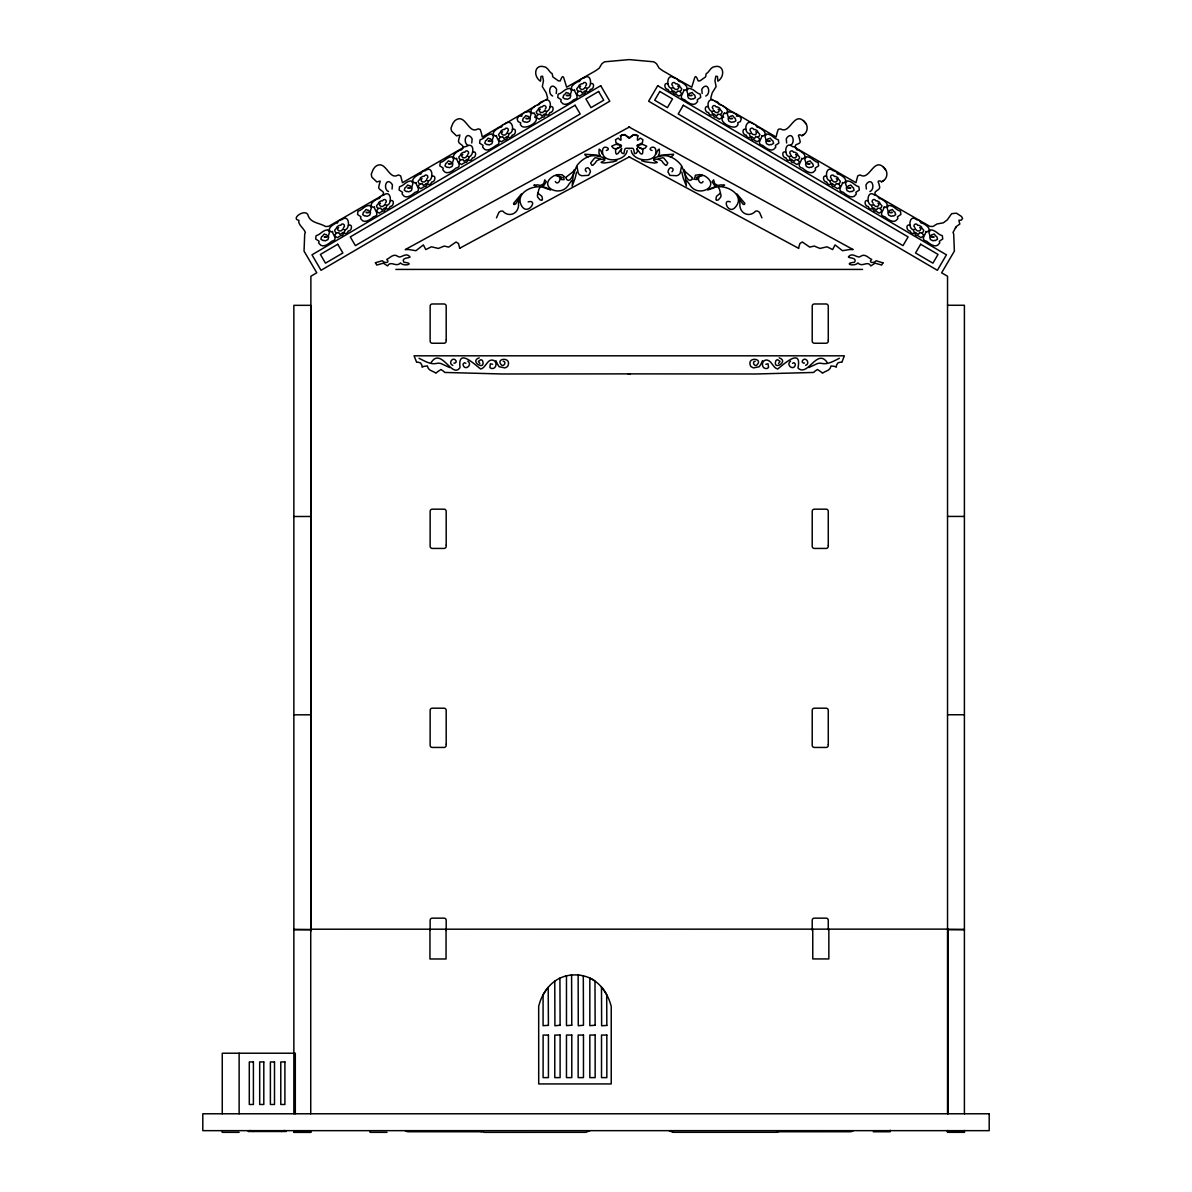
<?xml version="1.0" encoding="UTF-8"?>
<svg xmlns="http://www.w3.org/2000/svg" width="1192" height="1192" viewBox="0 0 1192 1192"><rect width="100%" height="100%" fill="white"/><g stroke="black" fill="none" stroke-linecap="round" stroke-linejoin="round"><path stroke-width="1.5" d="M392.064 189.051L392.421 184.969A10.609 10.609 0 0 0 391.348 183.3C385.88 177.385 382.96 189.17 388.488 191.54M471.779 142.98L472.136 138.898A10.609 10.609 0 0 0 471.049 137.214C465.58 131.314 462.66 143.1 468.188 145.469C476.01 143.278 472.732 160.279 467.219 155.869M556.247 93.527L556.619 89.445A10.609 10.609 0 0 0 555.532 87.776C550.063 81.861 547.143 93.647 552.671 96.031M456.476 158.566A2.637 2.637 0 0 1 455.597 158.819C449.846 156.256 457.102 151.354 460.187 150.058A30.009 30.009 0 0 1 461.513 149.924C466.772 144.262 456.894 145.052 458.711 139.837A19.519 19.519 0 0 1 459.516 136.842L459.888 134.964L456.536 135.888L451.515 131.016L450.978 128.17L452.722 123.67A21.724 21.724 0 0 1 455.016 120.586C465.357 112.45 468.292 134.1 477.247 129.228A3.531 3.531 0 0 1 478.32 128.93L480.123 129.362L481.121 132.148A69.628 69.628 0 0 1 481.836 134.964L482.268 137.035L502.517 125.19A4.634 4.634 0 0 1 504.216 124.147C514.437 116.265 515.153 136.559 507.017 133.131M459.71 248.368L458.518 243.57L456.089 241.991L448.669 247.117L444.214 246.059L438.433 248.443L431.4 246.804L425.797 249.575L423.354 244.911L415.919 250.707L408.886 249.545A88.849 88.849 0 0 0 405.22 249.605L629.57 126.888M627.171 150.55C625.651 161.978 600.813 163.96 602.571 150.296C602.884 143.934 612.375 149.03 606.311 150.475M576.555 172.095L576.451 172.587A212.832 212.832 0 0 1 575.185 178.01L572.16 186.161L573.084 176.192A75.483 75.483 0 0 1 574.559 171.32L576.511 166.478A22.633 22.633 0 0 1 577.107 165.33C581.294 159.907 588.49 154.796 595.583 155.765A64.666 64.666 0 0 1 600.828 156.808L604.865 158.089M656.36 153.887L656.375 153.768A16.465 16.465 0 0 1 656.732 152.546L657.746 150.386A4.947 4.947 0 0 1 659.265 149.089L659.504 153.112L658.193 155.929A151.578 151.578 0 0 1 662.082 155.049L673.614 154.215A12.501 12.501 0 0 1 673.033 155.407L671.051 156.703A9.014 9.014 0 0 1 670.053 156.644L670.008 156.629M671.364 88.819L672.065 90.637L674.046 91.218A4.515 4.515 0 0 0 674.538 92.022L676.475 92.738L677.592 90.965A15.973 15.973 0 0 1 678.65 91.337L679.857 91.277A3.04 3.04 0 0 0 681.094 90.413L681.735 88.804L679.827 86.554A3.844 3.844 0 0 0 678.963 84.96L677.071 83.887A4.068 4.068 0 0 0 675.715 83.872C674.255 80.46 669.904 83.738 672.824 86.122M711.803 111.899L712.518 113.732L714.485 114.298A4.515 4.515 0 0 0 714.976 115.103L716.913 115.833L718.031 114.045A15.973 15.973 0 0 1 719.089 114.432L720.296 114.358A3.04 3.04 0 0 0 721.533 113.508L722.188 111.884L720.266 109.634A3.844 3.844 0 0 0 719.402 108.04L717.51 106.967A4.068 4.068 0 0 0 716.154 106.967C714.693 103.54 710.343 106.818 713.263 109.202M749.5 134.487L750.2 136.305L752.167 136.886A4.515 4.515 0 0 0 752.659 137.691L754.596 138.406L755.713 136.633A15.973 15.973 0 0 1 756.786 137.02L757.993 136.946A3.04 3.04 0 0 0 759.23 136.082L759.87 134.472L757.948 132.223A3.844 3.844 0 0 0 757.099 130.628L755.192 129.555A4.068 4.068 0 0 0 753.851 129.541C752.375 126.143 748.025 129.392 750.945 131.791M789.283 157.21L789.983 159.043L791.965 159.609A4.515 4.515 0 0 0 792.457 160.428L794.394 161.144L795.511 159.37A15.973 15.973 0 0 1 796.569 159.743L797.776 159.683A3.04 3.04 0 0 0 799.013 158.819L799.653 157.195L797.746 154.96A3.844 3.844 0 0 0 796.882 153.351L794.989 152.278A4.068 4.068 0 0 0 793.634 152.278C792.173 148.866 787.823 152.129 790.743 154.513M830.004 181.378L830.705 183.196L832.687 183.777A4.515 4.515 0 0 0 833.178 184.581L835.115 185.296L836.233 183.523A15.973 15.973 0 0 1 837.291 183.911L838.497 183.836A3.04 3.04 0 0 0 839.734 182.987L840.375 181.363L838.468 179.113A3.844 3.844 0 0 0 837.603 177.519L835.711 176.446A4.068 4.068 0 0 0 834.355 176.446C832.895 173.034 828.544 176.297 831.465 178.681M871.59 205.858L872.291 207.676L874.272 208.242A4.515 4.515 0 0 0 874.749 209.062L876.686 209.777L877.819 208.004A15.973 15.973 0 0 1 878.877 208.376L880.083 208.317A3.04 3.04 0 0 0 881.32 207.453L881.961 205.829L880.054 203.594A3.844 3.844 0 0 0 879.189 201.999L877.297 200.912A4.068 4.068 0 0 0 875.941 200.912C874.481 197.5 870.115 200.763 873.051 203.147M913.444 230.354L914.145 232.172L916.112 232.738A4.515 4.515 0 0 0 916.603 233.558L918.54 234.273L919.658 232.5A15.973 15.973 0 0 1 920.731 232.872L921.938 232.812A3.04 3.04 0 0 0 923.174 231.948L923.815 230.324L921.893 228.089A3.844 3.844 0 0 0 921.043 226.495L919.136 225.407A4.068 4.068 0 0 0 917.795 225.407C916.32 221.995 911.969 225.258 914.89 227.642M762.522 360.655L761.062 363.858A32.05 32.05 0 0 1 759.215 366.749L753.448 367.926L750.856 366.54C745.522 356.125 764.668 358.121 756.399 365.467C753.612 366.123 752.122 361.385 755.162 361.221M947.536 1113.73L947.536 276.261L941.635 272.804L954.375 251.11L953.704 234.049A13.723 13.723 0 0 0 952.989 232.5L956.222 226.599L959.813 224.051L958.875 220.267L961.408 220.088L962.585 218.479L961.497 216.467L956.401 213.174L951.633 213.681L947.268 219.879L943.364 222.8L937.031 223.977L932.889 226.51L929.834 226.361L877.997 196.561A4.634 4.634 0 0 0 876.299 195.503C871.188 190.571 881.588 190.929 879.413 185.907A19.519 19.519 0 0 0 878.608 182.912C876.805 180.692 880.277 180.26 881.29 181.75C887.295 180.126 889.008 171.618 883.749 167.431C873.885 157.389 869.653 180.111 860.862 175.313A3.531 3.531 0 0 0 859.804 175.001L857.748 175.894L855.945 182.704L795.69 147.912C793.172 142.444 802.395 145.588 799.698 139.837A19.519 19.519 0 0 0 798.893 136.842C797.09 134.607 800.562 134.189 801.575 135.679C807.595 134.055 809.308 125.547 804.034 121.361C794.17 111.318 789.938 134.04 781.162 129.228A3.531 3.531 0 0 0 780.089 128.93L778.287 129.362L777.288 132.148A69.628 69.628 0 0 0 776.573 134.964L776.141 137.035L755.892 125.19A4.634 4.634 0 0 0 754.193 124.147C743.972 116.265 743.257 136.559 751.392 133.131M673.271 87.463C665.911 91.799 665.747 70.984 674.657 78.225A4.44 4.44 0 0 1 676.073 78.478L691.762 87.195L694.817 77.271L695.726 76.571L696.664 77.51L698.259 80.981L700.106 80.788L705.59 76.884L706.245 73.621C708.733 73.114 710.655 66.469 715.051 66.573A2.131 2.131 0 0 0 716.273 66.35C724.065 65.694 724.915 76.616 717.897 81.235L717.42 76.452L715.811 76.199L714.962 80.788L716.094 86.584L712.205 92.887L710.909 97.506L710.894 98.817L715.096 101.305A4.47 4.47 0 0 1 716.511 101.558A4.634 4.634 0 0 1 718.21 102.601L719.432 104.613A30.009 30.009 0 0 1 720.743 104.732C723.827 106.043 731.083 110.945 725.332 113.508A2.637 2.637 0 0 1 724.453 113.255M713.65 110.722C709.285 114.402 704.74 100.843 711.4 99.8L712.652 100.039M791.19 155.869C783.829 160.19 783.651 139.404 792.576 146.631A4.47 4.47 0 0 1 794.572 147.123L795.586 147.719M831.912 180.037C824.536 184.358 824.387 163.542 833.297 170.784A4.47 4.47 0 0 1 834.713 171.037A4.634 4.634 0 0 1 836.412 172.08L837.618 174.092A30.009 30.009 0 0 1 838.944 174.211C842.029 175.522 849.285 180.424 843.534 182.987A2.637 2.637 0 0 1 842.655 182.734M873.498 204.502C866.107 208.823 865.973 188.023 874.868 195.265A4.44 4.44 0 0 1 876.299 195.518M915.337 228.998C907.976 233.334 907.812 212.504 916.722 219.76A4.47 4.47 0 0 1 918.138 220.013A4.634 4.634 0 0 1 919.837 221.056L921.058 223.053A30.009 30.009 0 0 1 922.384 223.187C925.454 224.483 932.71 229.385 926.959 231.963A2.637 2.637 0 0 1 926.08 231.695M325.49 236.731C320.842 236.895 330.765 238.683 326.429 234.66A2.756 2.756 0 0 0 325.803 234.72L324.239 233.99L322.451 236.195A6.184 6.184 0 0 0 321.602 236.686L320.857 239.175L322.957 240.531A3.755 3.755 0 0 0 323.822 240.322L324.179 240.471A3.099 3.099 0 0 0 325.461 240.754L327.904 239.592L328.56 237.67A5.543 5.543 0 0 0 328.441 236.15M367.345 212.236C362.621 212.459 372.679 214.128 368.283 210.165A2.756 2.756 0 0 0 367.657 210.224L366.093 209.494L364.305 211.699A6.184 6.184 0 0 0 363.456 212.191L362.711 214.679L364.812 216.035A3.755 3.755 0 0 0 365.661 215.826L366.033 215.975A3.099 3.099 0 0 0 367.3 216.259L369.758 215.096L370.414 213.174A5.543 5.543 0 0 0 370.295 211.655M408.916 187.755C404.282 187.919 414.205 189.707 409.854 185.684A2.756 2.756 0 0 0 409.243 185.743L407.664 185.028L405.891 187.219A6.184 6.184 0 0 0 405.042 187.71L404.282 190.213L406.383 191.569A3.755 3.755 0 0 0 407.247 191.346L407.619 191.495A3.099 3.099 0 0 0 408.886 191.778L411.344 190.631L412 188.694A5.543 5.543 0 0 0 411.881 187.174M449.637 163.602C444.929 163.826 454.972 165.494 450.576 161.531A2.756 2.756 0 0 0 449.965 161.576L448.386 160.86L446.657 162.917A6.184 6.184 0 0 0 445.763 163.557L445.003 166.046L447.104 167.401A3.755 3.755 0 0 0 447.968 167.178L448.341 167.327A3.099 3.099 0 0 0 449.608 167.61L452.066 166.463L452.722 164.526A5.543 5.543 0 0 0 452.587 163.006M489.435 140.865C484.727 141.103 494.769 142.772 490.374 138.793A2.756 2.756 0 0 0 489.748 138.853L488.184 138.138L486.44 140.179A6.184 6.184 0 0 0 485.546 140.82L484.801 143.323L486.902 144.679A3.755 3.755 0 0 0 487.766 144.456L488.124 144.605A3.099 3.099 0 0 0 489.405 144.888L491.849 143.725L492.505 141.803A5.543 5.543 0 0 0 492.385 140.284M527.117 118.276C522.483 118.44 532.407 120.243 528.056 116.22A2.756 2.756 0 0 0 527.43 116.265L525.866 115.549L524.078 117.74A6.184 6.184 0 0 0 523.243 118.231L522.483 120.735L524.584 122.091A3.755 3.755 0 0 0 525.448 121.867L525.821 122.016A3.099 3.099 0 0 0 527.087 122.299L529.546 121.152L530.202 119.215A5.543 5.543 0 0 0 530.067 117.695M567.556 95.196C562.922 95.36 572.845 97.148 568.495 93.125A2.756 2.756 0 0 0 567.884 93.185L566.304 92.469L564.531 94.66A6.184 6.184 0 0 0 563.682 95.151L562.922 97.64L565.023 99.011A3.755 3.755 0 0 0 565.887 98.787L566.26 98.936A3.099 3.099 0 0 0 567.526 99.219L569.985 98.057L570.64 96.135A5.543 5.543 0 0 0 570.521 94.615M528.13 201.895C538.903 198.826 527.609 216.646 521.53 205.709C514.139 192.597 535.148 182.957 545.638 188.291A66.692 66.692 0 0 1 550.272 189.9L550.659 190.049M555.308 181.497C558.02 186.578 563.294 176.729 557.037 175.88A4.47 4.47 0 0 0 554.25 175.626C535.73 186.101 561.313 199.198 568.986 184.089A39.843 39.843 0 0 0 571.534 180.707L571.728 180.394M576.973 166.627L578.254 173.168A5.051 5.051 0 0 0 581.845 175.716L588.639 175.343L590.427 171.886A6.541 6.541 0 0 0 589.221 168.802L587.82 167.625L585.749 168.37L585.227 170.009L586.389 171.782M705.738 96.031C711.266 93.661 708.346 81.861 702.878 87.776A10.609 10.609 0 0 0 701.79 89.445L702.163 93.527M790.207 145.469C795.749 143.1 792.814 131.314 787.361 137.214A10.609 10.609 0 0 0 786.273 138.898L786.631 142.98M869.922 191.54C875.449 189.17 872.529 177.385 867.061 183.3A10.609 10.609 0 0 0 865.988 184.969L866.346 189.051M328.56 235.271L329.499 232.38L327.815 229.847C322.123 230.22 320.812 234.571 316.103 235.673L315.656 238.966L319.084 241.261L318.681 242.885A2.026 2.026 0 0 0 319.322 243.704C322.257 248.562 328.664 244.062 331.57 241.35C338.677 239.711 332.762 235.211 332.479 231.427M370.399 210.775L371.353 207.885L369.669 205.352C363.977 205.709 362.666 210.075 357.958 211.178L357.511 214.471L360.938 216.765L360.535 218.389A2.026 2.026 0 0 0 361.176 219.209C364.111 224.066 370.518 219.566 373.424 216.855C380.531 215.216 374.616 210.716 374.333 206.931M411.985 186.295L412.939 183.404L411.24 180.886C405.548 181.244 404.252 185.609 399.543 186.712L399.082 190.005L402.523 192.285L402.121 193.924A2.026 2.026 0 0 0 402.747 194.743C405.682 199.6 412.104 195.101 414.995 192.389C422.102 190.735 416.202 186.235 415.904 182.465M452.707 162.142L453.66 159.236L451.962 156.718C446.27 157.076 444.974 161.441 440.265 162.544L439.803 165.837L443.245 168.132L442.843 169.756A2.026 2.026 0 0 0 443.469 170.575C446.404 175.433 452.826 170.933 455.717 168.221C462.824 166.567 456.923 162.082 456.625 158.298M492.505 139.404L493.443 136.514L491.76 133.996C486.068 134.353 484.757 138.704 480.048 139.822L479.601 143.1L483.028 145.394L482.626 147.033A2.026 2.026 0 0 0 483.267 147.853C486.47 152.963 492.698 147.659 496.066 145.469C502.443 143.159 496.572 139.404 496.423 135.56M530.187 116.831L531.14 113.925L529.442 111.407L524.257 112.569L521.828 114.685A2.056 2.056 0 0 0 521.977 116.071L518.758 116.28L517.119 118.932L518.073 121.614L520.71 122.806L520.323 124.445A2.026 2.026 0 0 0 520.949 125.264C523.377 130.703 539.41 122.701 535.923 117.561A3.725 3.725 0 0 0 534.791 117.338L535.506 115.311L534.105 112.987M570.625 93.736L571.579 90.845L569.88 88.327C564.188 88.685 562.892 93.036 558.184 94.153L557.722 97.431L561.164 99.726L560.762 101.365A2.026 2.026 0 0 0 561.387 102.169C564.323 107.042 570.745 102.542 573.635 99.815C580.742 98.176 574.842 93.676 574.544 89.892M539.961 187.531L539.872 187.68A26.448 26.448 0 0 0 538.844 189.439L537.413 195.384A4.366 4.366 0 0 0 537.89 197.38L540.11 199.913L541.943 200.316A3.859 3.859 0 0 0 542.449 199.124L541.943 196.397L537.95 193.119M343.519 227.642C346.365 225.377 342.283 221.995 340.703 225.273A4.068 4.068 0 0 0 339.273 225.407L337.366 226.495A3.844 3.844 0 0 0 336.502 228.089L334.594 230.324L335.235 231.948A3.04 3.04 0 0 0 336.472 232.812L337.679 232.872A15.973 15.973 0 0 1 338.751 232.5L339.869 234.273L341.806 233.558A4.515 4.515 0 0 0 342.298 232.738L344.264 232.172L344.965 230.354M385.359 203.147C388.294 200.763 383.928 197.5 382.468 200.912A4.068 4.068 0 0 0 381.112 200.912L379.22 201.999A3.844 3.844 0 0 0 378.356 203.594L376.449 205.829L377.089 207.453A3.04 3.04 0 0 0 378.326 208.317L379.533 208.376A15.973 15.973 0 0 1 380.591 208.004L381.723 209.777L383.645 209.062A4.515 4.515 0 0 0 384.137 208.242L386.119 207.676L386.819 205.858M426.945 178.681C429.791 176.416 425.708 173.034 424.128 176.312A4.068 4.068 0 0 0 422.698 176.446L420.806 177.519A3.844 3.844 0 0 0 419.942 179.113L418.034 181.363L418.675 182.987A3.04 3.04 0 0 0 419.912 183.836L421.119 183.911A15.973 15.973 0 0 1 422.177 183.523L423.294 185.296L425.231 184.581A4.515 4.515 0 0 0 425.723 183.777L427.704 183.196L428.405 181.378M467.666 154.513C470.587 152.129 466.236 148.866 464.776 152.278A4.068 4.068 0 0 0 463.42 152.278L461.527 153.351A3.844 3.844 0 0 0 460.663 154.96L458.756 157.195L459.397 158.819A3.04 3.04 0 0 0 460.633 159.683L461.84 159.743A15.973 15.973 0 0 1 462.898 159.37L464.016 161.144L465.953 160.428A4.515 4.515 0 0 0 466.445 159.609L468.426 159.043L469.127 157.21M507.464 131.791C510.385 129.392 506.034 126.143 504.559 129.541A4.068 4.068 0 0 0 503.218 129.555L501.31 130.628A3.844 3.844 0 0 0 500.446 132.223L498.539 134.472L499.18 136.082A3.04 3.04 0 0 0 500.417 136.946L501.623 137.02A15.973 15.973 0 0 1 502.696 136.633L503.814 138.406L505.751 137.691A4.515 4.515 0 0 0 506.242 136.886L508.209 136.305L508.91 134.487M545.146 109.202C548.067 106.818 543.716 103.555 542.256 106.967A4.068 4.068 0 0 0 540.9 106.967L538.993 108.04A3.844 3.844 0 0 0 538.143 109.634L536.221 111.884L536.877 113.508A3.04 3.04 0 0 0 538.113 114.372L539.32 114.432A15.973 15.973 0 0 1 540.378 114.059L541.496 115.833L543.433 115.103A4.515 4.515 0 0 0 543.924 114.298L545.891 113.732L546.606 111.899M585.585 86.122C588.431 83.857 584.348 80.475 582.769 83.738A4.068 4.068 0 0 0 581.338 83.887L579.446 84.96A3.844 3.844 0 0 0 578.582 86.554L576.675 88.804L577.315 90.413A3.04 3.04 0 0 0 578.552 91.277L579.759 91.352A15.973 15.973 0 0 1 580.817 90.965L581.934 92.738L583.871 92.022A4.515 4.515 0 0 0 584.363 91.218L586.345 90.637L587.045 88.819M765.83 364.275L768.05 363.798L768.542 367.345A3.174 3.174 0 0 1 766.769 368.537C761.524 369.282 760.868 361.072 765.726 360.014C771.596 359.507 772.505 367.747 777.646 369.013C783.487 364.514 802.201 346.961 797.984 368.06C807.878 377.357 816.893 347.84 827.144 362.368M676.073 78.478L665.807 72.489A78.642 78.642 0 0 1 662.767 70.73L659.191 68.212L656.717 64.025A10.192 10.192 0 0 0 653.618 61.79L629.212 59.6L604.791 61.79A10.192 10.192 0 0 0 601.692 64.025L599.218 68.212L595.642 70.73A78.642 78.642 0 0 1 592.603 72.489L566.647 87.195L563.592 77.271L562.684 76.571L561.745 77.51L560.151 80.981L558.303 80.788L552.82 76.884L552.164 73.621C549.676 73.114 547.754 66.469 543.358 66.573A2.131 2.131 0 0 1 542.137 66.35C534.388 65.694 533.39 76.631 540.512 81.235L540.989 76.452L542.598 76.199L543.448 80.788L542.315 86.584L546.204 92.887L547.5 97.506L547.515 98.817L543.314 101.305A4.47 4.47 0 0 0 541.898 101.558A4.634 4.634 0 0 0 540.2 102.601L538.978 104.613A30.009 30.009 0 0 0 537.667 104.732C534.582 106.043 527.326 110.945 533.077 113.508A2.637 2.637 0 0 0 533.956 113.255M790.609 361.146C785.364 364.856 793.649 371.278 795.302 365.005A2.697 2.697 0 0 0 795.109 363.724L793.932 362.681L792.501 363.307M548.052 987.557L548.782 986.693A33.793 33.793 0 0 1 554.265 981.567L555.04 981.016M496.483 217.868L498.912 212.325L500.536 211.237A4.247 4.247 0 0 1 502.8 211.118C509.103 218.196 519.548 213.308 518.49 203.46A79.328 79.328 0 0 0 519.25 197.932L519.265 197.783A42.212 42.212 0 0 1 518.699 199.436L515.585 203.981A8.061 8.061 0 0 1 514.318 204.502L514.318 204.488M521.5 193.924L513.573 203.37L513.871 204.413M462.72 147.912L402.464 182.704L400.661 175.894L398.605 175.015A3.531 3.531 0 0 0 397.547 175.313C388.592 180.171 385.657 158.536 375.316 166.671A21.724 21.724 0 0 0 373.007 169.756L371.263 174.241L371.8 177.101L376.836 181.959L380.173 181.035L379.801 182.912A19.519 19.519 0 0 0 378.996 185.907C376.821 190.929 387.221 190.571 382.111 195.503A4.634 4.634 0 0 0 380.412 196.561L379.205 198.557A30.009 30.009 0 0 0 377.879 198.691C374.795 199.988 367.538 204.89 373.305 207.468A2.637 2.637 0 0 0 374.169 207.199M502.517 125.19L501.445 127.157A30.009 30.009 0 0 0 499.97 127.321C496.9 128.632 489.644 133.534 495.395 136.097A2.637 2.637 0 0 0 496.274 135.843M839.392 358.285C834.087 360.863 827.695 364.961 821.526 363.381A8.076 8.076 0 0 0 817.354 363.59L808.802 367.538M581.16 79.089L579.431 81.518A30.009 30.009 0 0 0 578.105 81.652C575.021 82.963 567.764 87.865 573.516 90.428A2.637 2.637 0 0 0 574.395 90.175M672.02 171.782L673.182 170.009L672.66 168.37L670.589 167.625L669.189 168.802A6.541 6.541 0 0 0 667.982 171.886L669.77 175.343L676.564 175.716A5.051 5.051 0 0 0 680.155 173.168L681.437 166.627M620.168 135.873L624.459 134.547L628.81 138.049L632.952 135.024C642.413 132.461 633.28 144.932 640.268 138.093L642.905 139.747L642.399 142.772L636.886 145.573L642.503 144.277L646.735 146.199L645.021 148.24L642.697 148.851L637.303 146.661L642.875 149.447L642.697 153.008L641.907 154.141L640.447 153.559L636.692 148.478L637.631 151.235L636.245 153.261L634.531 153.649C633.161 148.031 634.606 147.778 628.84 148.523M284.456 1130.448L281.223 1131.491M537.667 104.732L543.314 101.305M805.598 365.363C810.873 363.486 805.271 355.901 802.41 360.759A2.414 2.414 0 0 0 802.38 362.279L803.706 363.202A2.369 2.369 0 0 0 804.391 363.024L804.451 362.994M683.865 89.892C683.567 93.676 677.667 98.176 684.774 99.815C687.665 102.542 694.087 107.042 697.022 102.169A2.026 2.026 0 0 0 697.648 101.365L697.245 99.726L700.687 97.431L700.226 94.153C695.517 93.036 694.221 88.685 688.529 88.327L686.83 90.845L687.784 93.736M724.304 112.987L722.903 115.311L723.618 117.323A3.725 3.725 0 0 0 722.486 117.561C719 122.701 735.032 130.703 737.461 125.264A2.026 2.026 0 0 0 738.086 124.445L737.699 122.806L740.336 121.614L741.29 118.932L739.651 116.28L736.433 116.071A2.056 2.056 0 0 0 736.582 114.685L723.008 106.028M761.986 135.56C761.703 139.345 755.788 143.845 762.895 145.499C765.8 148.21 772.207 152.71 775.143 147.853A2.026 2.026 0 0 0 775.783 147.033L775.381 145.394L778.808 143.1L778.361 139.822C773.653 138.704 772.341 134.353 766.65 133.996L764.966 136.514L765.905 139.404M801.784 158.298C801.486 162.082 795.586 166.567 802.693 168.221C805.583 170.933 812.005 175.433 814.941 170.575A2.026 2.026 0 0 0 815.566 169.756L815.164 168.132L818.606 165.837L818.144 162.544C813.436 161.441 812.139 157.076 806.448 156.718L804.749 159.236L805.703 162.142M842.506 182.465C842.208 186.235 836.307 190.735 843.414 192.389C846.305 195.101 852.727 199.6 855.662 194.743A2.026 2.026 0 0 0 856.288 193.924L855.886 192.285L859.328 190.005L858.866 186.712C854.157 185.609 852.861 181.244 847.169 180.886L845.471 183.404L846.424 186.295M884.077 206.931C883.793 210.716 877.878 215.216 884.986 216.855C887.891 219.566 894.298 224.066 897.233 219.209A2.026 2.026 0 0 0 897.874 218.389L897.472 216.765L900.899 214.471L900.452 211.178C895.743 210.075 894.432 205.709 888.74 205.352L887.057 207.885L888.01 210.775M925.931 231.427C925.648 235.211 919.732 239.711 926.84 241.35C929.745 244.062 936.152 248.562 939.087 243.704A2.026 2.026 0 0 0 939.728 242.885L939.326 241.261L942.753 238.966L942.306 235.673C937.597 234.571 936.286 230.22 930.594 229.847L928.911 232.38L929.849 235.271M336.487 232.976L335.116 234.63A2.593 2.593 0 0 0 335.146 236.24L337.44 237.64L340.793 235.524A4.247 4.247 0 0 0 342.491 235.375L343.803 233.364L345.963 233.483A2.682 2.682 0 0 0 347.408 232.559L347.706 232.142A4.485 4.485 0 0 0 348.183 231.039C352.117 231.203 352.951 223.336 348.436 225.288M378.341 208.481L376.97 210.135A2.593 2.593 0 0 0 377 211.744L379.28 213.145L382.468 210.999A4.247 4.247 0 0 0 384.331 210.88L385.657 208.868L387.817 208.987A2.682 2.682 0 0 0 389.262 208.064L389.56 207.646A4.485 4.485 0 0 0 390.022 206.544C393.971 206.708 394.805 198.826 390.276 200.792M419.927 184L418.541 185.654A2.593 2.593 0 0 0 418.586 187.278L420.865 188.679L424.233 186.563A4.247 4.247 0 0 0 425.917 186.399L427.228 184.402L429.403 184.507A2.682 2.682 0 0 0 430.833 183.598L431.146 183.166A4.485 4.485 0 0 0 431.608 182.063C435.557 182.242 436.376 174.36 431.862 176.312M460.648 159.847L459.263 161.486A2.593 2.593 0 0 0 459.293 163.11L461.587 164.511L464.954 162.395A4.247 4.247 0 0 0 466.638 162.231L467.949 160.235L470.125 160.339A2.682 2.682 0 0 0 471.555 159.43L471.853 159.013A4.485 4.485 0 0 0 472.33 157.895C476.293 158.104 477.083 150.177 472.583 152.159M500.431 137.11L499.061 138.764A2.593 2.593 0 0 0 499.09 140.373L501.385 141.774L504.738 139.673A4.247 4.247 0 0 0 506.436 139.509L507.747 137.512L509.908 137.616A2.682 2.682 0 0 0 511.353 136.708L511.651 136.275A4.485 4.485 0 0 0 512.128 135.173C516.062 135.337 516.896 127.469 512.381 129.421M538.128 114.521L536.743 116.175A2.593 2.593 0 0 0 536.773 117.799L539.067 119.2L542.434 117.084A4.247 4.247 0 0 0 544.118 116.92L545.429 114.924L547.605 115.028A2.682 2.682 0 0 0 549.035 114.119L549.333 113.702A4.485 4.485 0 0 0 549.81 112.584C553.773 112.793 554.563 104.866 550.063 106.833M578.567 91.441L577.181 93.095A2.593 2.593 0 0 0 577.226 94.704L579.506 96.105L582.873 93.989A4.247 4.247 0 0 0 584.557 93.84L585.868 91.844L588.043 91.948A2.682 2.682 0 0 0 589.474 91.039L589.787 90.607A4.485 4.485 0 0 0 590.249 89.504C594.197 89.668 595.017 81.801 590.502 83.753M652.039 150.505C646.213 149.104 655.332 143.889 655.838 150.296C657.597 163.96 632.758 161.978 631.238 150.55M589.623 1130.821L585.749 1132.326L484.384 1132.355L478.35 1130.836M780.492 1130.791L776.618 1132.296L673.107 1132.311M462.824 147.719L463.837 147.123A4.47 4.47 0 0 1 465.834 146.631L468.188 145.469M504.752 123.998L522.811 113.389M524.257 112.569L535.402 106.028M380.412 196.561L328.575 226.361L325.52 226.51C319.352 222.591 310.054 223.321 307.715 214.456C304.243 208.809 290.461 218.955 298.909 220.326C297.538 224.275 303.677 228 305.42 232.5A13.723 13.723 0 0 0 304.705 234.049L304.035 251.11L316.774 272.804L310.874 276.261L310.874 931.027M629.57 156.718L459.859 248.16M720.46 193.119L716.466 196.397L715.945 199.124A3.859 3.859 0 0 0 716.466 200.316L718.299 199.913L720.519 197.38A4.366 4.366 0 0 0 720.996 195.384L719.566 189.439A26.448 26.448 0 0 0 718.538 187.68L718.448 187.531M744.538 204.413L744.836 203.37L736.909 193.924M778.585 363.486L780.015 361.355L777.571 359.701A2.891 2.891 0 0 0 775.858 360.729C772.222 371.412 789.745 361.325 779.181 357.868M559.629 978.304L560.344 977.976A28.042 28.042 0 0 1 565.813 976.039M658.029 159.162L658.133 159.102A22.261 22.261 0 0 1 660.1 158.327L662.841 157.776A1.803 1.803 0 0 1 663.974 158.238L667.758 162.961L666.715 165.107A5.275 5.275 0 0 1 665.598 165.301L664.868 164.585A104.345 104.345 0 0 0 662.827 162.574C662.26 158.312 648.18 158.178 655.645 161.412A33.927 33.927 0 0 1 657.269 162.44L656.703 162.619A29.681 29.681 0 0 1 654.348 163.021L645.304 161.844A94.585 94.585 0 0 1 641.817 160.711L641.519 160.607M431.266 362.368C441.398 346.812 452.275 379.443 460.023 367.509C457.445 347.155 474.908 364.871 480.748 369.013C486.008 367.806 487.26 358.315 493.533 360.312C497.66 362.159 496.364 369.237 491.64 368.537A3.174 3.174 0 0 1 489.867 367.345L490.359 363.798L492.579 364.275M653.544 158.089L657.582 156.808A64.666 64.666 0 0 1 662.827 155.765C669.919 154.796 677.116 159.892 681.303 165.33A22.633 22.633 0 0 1 681.899 166.478L683.836 171.32A75.483 75.483 0 0 1 685.326 176.192L686.398 186.056L683.225 178.01A212.832 212.832 0 0 1 681.958 172.587L681.854 172.095M707.75 190.049L708.137 189.9A66.692 66.692 0 0 1 712.771 188.291C723.663 182.197 746.43 194.505 735.568 206.961C728.684 215.663 721.607 198.259 730.279 201.895M709.806 188.738L716.317 186.339A25.151 25.151 0 0 0 714.336 185.177L712.116 181.795L713.635 179.888L714.664 183.657L717.003 185.058A9.342 9.342 0 0 0 718.314 185.371L718.642 185.326A24.54 24.54 0 0 1 720.773 184.894L724.587 185.162L722.188 186.146M616.89 160.607L616.592 160.711A94.585 94.585 0 0 1 613.105 161.844L604.061 163.021A29.681 29.681 0 0 1 601.707 162.619L601.14 162.44A33.927 33.927 0 0 1 602.765 161.412C610.23 158.178 596.149 158.312 595.583 162.574A104.345 104.345 0 0 0 593.542 164.585L592.811 165.301A5.275 5.275 0 0 1 591.694 165.107L590.651 162.961L594.435 158.238A1.803 1.803 0 0 1 595.568 157.776L598.309 158.327A22.261 22.261 0 0 1 600.276 159.102L600.381 159.162M629.57 148.523C623.803 147.778 625.249 148.031 623.878 153.649L622.164 153.261L620.779 151.235L621.717 148.478L617.963 153.559L616.502 154.141L615.713 153.008L615.534 149.447L621.106 146.661L615.713 148.851L613.388 148.24L611.675 146.199L615.906 144.277L621.524 145.573L616.011 142.772L615.504 139.747L618.141 138.093C625.13 144.932 615.996 132.461 625.457 135.024L629.6 138.049L633.95 134.547L638.241 135.873M545.757 100.039L547.009 99.8C553.237 100.664 549.795 114.149 544.759 110.722M503.248 361.221C506.287 361.385 504.797 366.123 502.011 365.467C493.741 358.121 512.888 356.125 507.554 366.54L504.961 367.926L499.195 366.749A32.05 32.05 0 0 1 497.347 363.858L495.887 360.655M565.813 976.039L566.602 975.846M588.356 156.644L588.401 156.629A9.014 9.014 0 0 1 587.358 156.703L585.376 155.407A12.501 12.501 0 0 1 584.795 154.215L596.328 155.049A151.578 151.578 0 0 1 600.217 155.929L598.935 153.187L599.144 149.089A4.947 4.947 0 0 1 600.664 150.386L601.677 152.546A16.465 16.465 0 0 1 602.034 153.768L602.049 153.887M479.229 357.868C468.665 361.34 486.187 371.412 482.551 360.729A2.891 2.891 0 0 0 480.838 359.701L478.394 361.355L479.825 363.486M571.147 975.101L571.802 975.041A32.065 32.065 0 0 1 578.09 975.056L578.746 975.101M395.863 269.422L862.546 269.422M947.536 305.271L964.403 305.271L964.403 1113.879M630.345 373.871L501.877 373.975L444.735 372.44A25.449 25.449 0 0 0 443.394 371.114L440.936 369.505L437.404 371.874A46.011 46.011 0 0 0 435.974 373.2C432.562 370.474 428.509 371.248 427.347 365.944L423.98 366.346A18.416 18.416 0 0 0 422.087 367.196L422.043 366.808A6.288 6.288 0 0 0 421.923 365.333L420.597 362.949L418.317 362.264A10.639 10.639 0 0 0 416.619 362.234L414.056 355.812L844.353 355.812L841.91 362.234A10.639 10.639 0 0 0 840.092 362.264L837.812 362.949L836.486 365.333A6.288 6.288 0 0 0 836.367 366.808L836.322 367.196A18.416 18.416 0 0 0 834.43 366.346L831.062 365.944C829.9 371.219 825.892 370.474 822.51 373.171A46.011 46.011 0 0 0 821.005 371.874L817.474 369.505L815.015 371.114A25.449 25.449 0 0 0 813.674 372.455L756.533 373.975L628.065 373.871M293.858 516.508L310.74 516.479M947.536 516.419L964.403 516.449M947.536 714.753L964.403 714.753M293.858 714.813L310.74 714.813M310.71 929.209L948.087 929.134L948.117 1113.73M947.536 1130.97L964.403 1130.97M248.189 1131.491L286.259 1131.491M293.858 1131.625L310.74 1131.625M947.536 1131.67L964.403 1131.67M481.464 1131.759L408.126 1131.729A7.331 7.331 0 0 1 405.414 1130.97M776.946 1131.759L850.283 1131.729A7.331 7.331 0 0 0 852.98 1130.97M873.319 1131.759L890.201 1131.759L890.201 1130.269M947.536 1131.923L964.403 1131.923M293.858 1132.132L310.74 1132.132M947.536 1132.072L964.403 1132.132M239.13 1132.34L222.263 1132.34L222.263 1130.821M386.998 1132.34L370.131 1132.34L370.131 1130.821M253.225 1131.491L249.992 1130.448M673.107 1132.311L669.233 1130.806M536.221 186.146L533.822 185.162L537.637 184.894A24.54 24.54 0 0 1 539.767 185.326L540.095 185.371A9.342 9.342 0 0 0 541.406 185.058L543.746 183.657L544.774 179.888L546.294 181.795L544.073 185.177A25.151 25.151 0 0 0 542.137 186.31L548.603 188.738M583.305 975.846L583.469 1025.239L578.269 1025.761L578.135 975.056A29.755 29.755 0 0 1 583.32 975.846L584.11 976.039A29.83 29.83 0 0 1 589.593 977.976L590.308 978.304A29.875 29.875 0 0 1 594.868 981.016L595.627 981.567A33.793 33.793 0 0 1 601.126 986.693L601.856 987.557M744.091 204.488L744.136 204.502A8.061 8.061 0 0 1 742.825 203.981L739.711 199.436A42.212 42.212 0 0 1 739.144 197.783L739.159 197.932A79.328 79.328 0 0 0 739.919 203.46C738.861 213.323 749.306 218.196 755.609 211.118A4.247 4.247 0 0 1 757.874 211.237L759.498 212.325L761.926 217.868M734.153 112.569L728.148 111.81L727.269 113.925L728.223 116.831M453.958 362.994L454.018 363.024A2.369 2.369 0 0 0 454.703 363.202L456.029 362.279A2.414 2.414 0 0 0 456 360.759C453.139 355.901 447.536 363.486 452.811 365.363M798.7 248.368L628.84 156.718M628.84 126.888L853.174 249.59A88.849 88.849 0 0 0 849.524 249.545L842.491 250.707L835.056 244.911L832.612 249.575L827.01 246.804L819.977 248.443L814.196 246.059L809.741 247.117L802.32 241.991L799.892 243.57L798.551 248.16M715.096 101.305L720.743 104.732M735.598 113.389L753.657 123.998M909.973 225.288C905.458 223.336 906.293 231.203 910.226 231.039A4.485 4.485 0 0 0 910.703 232.142L911.001 232.559A2.682 2.682 0 0 0 912.446 233.483L914.607 233.364L915.918 235.375A4.247 4.247 0 0 0 917.616 235.524L920.969 237.64L923.264 236.24A2.593 2.593 0 0 0 923.293 234.63L921.923 232.976M868.134 200.792C863.604 198.826 864.438 206.708 868.387 206.544A4.485 4.485 0 0 0 868.849 207.646L869.147 208.064A2.682 2.682 0 0 0 870.592 208.987L872.753 208.868L874.079 210.88A4.247 4.247 0 0 0 875.762 211.029L879.13 213.145L881.409 211.744A2.593 2.593 0 0 0 881.439 210.135L880.068 208.481M785.826 152.159C781.311 150.192 782.131 158.074 786.079 157.895A4.485 4.485 0 0 0 786.541 159.013L786.854 159.43A2.682 2.682 0 0 0 788.284 160.339L790.46 160.235L791.771 162.246A4.247 4.247 0 0 0 793.455 162.395L796.822 164.511L799.117 163.11A2.593 2.593 0 0 0 799.147 161.486L797.761 159.847M826.548 176.312C822.033 174.36 822.852 182.242 826.801 182.063A4.485 4.485 0 0 0 827.263 183.166L827.576 183.598A2.682 2.682 0 0 0 829.006 184.507L831.182 184.402L832.493 186.399A4.247 4.247 0 0 0 834.177 186.563L837.544 188.679L839.838 187.278A2.593 2.593 0 0 0 839.868 185.654L838.483 184M708.346 106.833C703.831 104.881 704.651 112.763 708.599 112.584A4.485 4.485 0 0 0 709.076 113.702L709.374 114.119A2.682 2.682 0 0 0 710.804 115.028L712.98 114.924L714.291 116.935A4.247 4.247 0 0 0 715.975 117.084L719.342 119.2L721.637 117.799A2.593 2.593 0 0 0 721.667 116.175L720.281 114.521M746.028 129.421C741.513 127.469 742.348 135.337 746.281 135.173A4.485 4.485 0 0 0 746.758 136.275L747.056 136.708A2.682 2.682 0 0 0 748.502 137.616L750.662 137.512L751.973 139.509A4.247 4.247 0 0 0 753.672 139.673L757.024 141.774L759.319 140.373A2.593 2.593 0 0 0 759.349 138.764L757.978 137.11M667.907 83.753C663.393 81.801 664.212 89.668 668.161 89.504A4.485 4.485 0 0 0 668.623 90.607L668.935 91.039A2.682 2.682 0 0 0 670.366 91.948L672.541 91.844L673.852 93.84A4.247 4.247 0 0 0 675.536 94.004L678.904 96.105L681.198 94.704A2.593 2.593 0 0 0 681.228 93.095L679.842 91.441M677.25 79.089L678.978 81.518A30.009 30.009 0 0 1 680.304 81.652C683.388 82.963 690.645 87.865 684.893 90.428A2.637 2.637 0 0 1 684.014 90.175M465.908 363.307L464.478 362.681L463.301 363.724A2.697 2.697 0 0 0 463.107 365.005C464.761 371.278 473.045 364.856 467.8 361.146M449.608 367.538L441.055 363.59A8.076 8.076 0 0 0 436.883 363.381C430.714 364.961 424.307 360.863 419.018 358.285M877.997 196.561L879.204 198.557A30.009 30.009 0 0 1 880.53 198.691C883.615 199.988 890.871 204.89 885.105 207.468A2.637 2.637 0 0 1 884.241 207.199M795.69 147.912L796.897 149.924A30.009 30.009 0 0 1 798.223 150.043C801.307 151.354 808.563 156.256 802.812 158.819A2.637 2.637 0 0 1 801.933 158.566M755.892 125.19L757.114 127.186A30.009 30.009 0 0 1 758.44 127.321C761.509 128.632 768.766 133.534 763.014 136.097A2.637 2.637 0 0 1 762.135 135.843M686.681 180.394L686.875 180.707A39.843 39.843 0 0 0 689.423 184.089C697.096 199.198 722.68 186.101 704.159 175.626A4.47 4.47 0 0 0 701.373 175.88C695.1 176.729 700.404 186.578 703.101 181.497M426.557 180.201C433.456 184.328 434.335 163.677 425.112 170.784A4.47 4.47 0 0 0 423.696 171.037A4.634 4.634 0 0 0 421.998 172.08L420.791 174.092A30.009 30.009 0 0 0 419.465 174.211C416.38 175.522 409.124 180.424 414.876 182.987A2.637 2.637 0 0 0 415.755 182.734M343.132 229.162C350.031 233.289 350.895 212.653 341.687 219.76A4.47 4.47 0 0 0 340.271 220.013A4.634 4.634 0 0 0 338.573 221.056L337.351 223.053A30.009 30.009 0 0 0 336.025 223.187C332.955 224.483 325.699 229.385 331.45 231.963A2.637 2.637 0 0 0 332.33 231.695M932.919 236.731C937.568 236.895 927.644 238.683 931.98 234.66A2.756 2.756 0 0 1 932.606 234.72L934.17 233.99L935.958 236.195A6.184 6.184 0 0 1 936.808 236.686L937.553 239.175L935.452 240.531A3.755 3.755 0 0 1 934.588 240.322L934.23 240.471A3.099 3.099 0 0 1 932.949 240.754L930.505 239.592L929.849 237.67A5.543 5.543 0 0 1 929.969 236.15M891.065 212.236C895.713 212.4 885.79 214.188 890.126 210.165A2.756 2.756 0 0 1 890.752 210.224L892.316 209.494L894.104 211.699A6.184 6.184 0 0 1 894.954 212.191L895.699 214.679L893.598 216.035A3.755 3.755 0 0 1 892.748 215.826L892.376 215.975A3.099 3.099 0 0 1 891.109 216.259L888.651 215.096L887.995 213.174A5.543 5.543 0 0 1 888.114 211.655M849.494 187.755C854.128 187.919 844.204 189.707 848.555 185.684A2.756 2.756 0 0 1 849.166 185.743L850.745 185.028L852.518 187.219A6.184 6.184 0 0 1 853.368 187.71L854.113 190.213L852.027 191.569A3.755 3.755 0 0 1 851.163 191.346L850.79 191.495A3.099 3.099 0 0 1 849.524 191.778L847.065 190.631L846.409 188.694A5.543 5.543 0 0 1 846.529 187.174M808.772 163.602C813.406 163.751 803.482 165.554 807.833 161.531A2.756 2.756 0 0 1 808.444 161.576L810.024 160.86L811.797 163.051A6.184 6.184 0 0 1 812.646 163.557L813.406 166.046L811.305 167.401A3.755 3.755 0 0 1 810.441 167.178L810.068 167.327A3.099 3.099 0 0 1 808.802 167.61L806.343 166.463L805.688 164.526A5.543 5.543 0 0 1 805.807 163.006M768.974 140.865C773.623 141.029 763.699 142.816 768.035 138.793A2.756 2.756 0 0 1 768.661 138.853L770.226 138.138L772.014 140.328A6.184 6.184 0 0 1 772.863 140.82L773.608 143.323L771.507 144.679A3.755 3.755 0 0 1 770.643 144.456L770.285 144.605A3.099 3.099 0 0 1 769.004 144.888L766.56 143.725L765.905 141.803A5.543 5.543 0 0 1 766.024 140.284M731.292 118.276C735.926 118.44 726.002 120.243 730.353 116.22A2.756 2.756 0 0 1 730.979 116.265L732.544 115.549L734.332 117.74A6.184 6.184 0 0 1 735.166 118.231L735.926 120.735L733.825 122.091A3.755 3.755 0 0 1 732.961 121.867L732.588 122.016A3.099 3.099 0 0 1 731.322 122.299L728.863 121.152L728.208 119.215A5.543 5.543 0 0 1 728.342 117.695M690.853 95.196C695.487 95.36 685.564 97.148 689.915 93.125A2.756 2.756 0 0 1 690.526 93.185L692.105 92.469L693.878 94.66A6.184 6.184 0 0 1 694.727 95.151L695.472 97.64L693.386 99.011A3.755 3.755 0 0 1 692.522 98.787L692.15 98.936A3.099 3.099 0 0 1 690.883 99.219L688.425 98.057L687.769 96.135A5.543 5.543 0 0 1 687.888 94.615M585.138 87.463C592.498 91.799 592.662 70.984 583.752 78.225A4.44 4.44 0 0 0 582.337 78.478M384.912 204.502C392.287 208.838 392.451 188.008 383.541 195.265A4.44 4.44 0 0 0 382.111 195.518M964.403 1130.493L964.403 1132.34L947.536 1132.311L947.536 1130.493M828.842 929.164L828.842 958.934L812.765 958.934L812.75 929.164M828.276 929.745L828.261 920.001A2.175 2.175 0 0 0 826.265 918.153L814.166 918.153A2.175 2.175 0 0 0 812.214 920.06L812.199 930.46M446.21 930.46L446.195 920.06A2.175 2.175 0 0 0 444.243 918.153L432.145 918.153A2.175 2.175 0 0 0 430.148 920.001L430.118 929.745M446.046 929.224L446.046 958.979L429.954 958.979L429.954 929.224M310.74 1113.82L310.74 305.331L293.858 305.331L293.858 1113.775M295.303 1113.775L295.303 1053.221L222.263 1053.221L222.263 1113.775M239.13 1053.221L239.13 1113.775M601.885 987.527A46.935 46.935 0 0 1 609.768 1001.638L611.228 1006.227L611.228 1083.93L538.71 1083.945L538.68 1006.242L540.065 1001.608A46.935 46.935 0 0 1 548.022 987.527M803.393 120.586A21.724 21.724 0 0 1 805.688 123.67M883.093 166.671A21.724 21.724 0 0 1 885.403 169.756M955.418 228.208A9.879 9.879 0 0 1 955.82 227.27M883.555 180.454A25.494 25.494 0 0 1 881.737 181.855M803.855 134.383A25.494 25.494 0 0 1 802.022 135.784M426.289 180.126A5.588 5.588 0 0 1 425.306 181.258C424.024 183.136 419.748 181.318 421.402 179.232A3.502 3.502 0 0 1 422.102 178.651M384.703 204.607A5.588 5.588 0 0 1 383.72 205.739C382.438 207.602 378.162 205.799 379.816 203.713A3.502 3.502 0 0 1 380.516 203.117M342.849 229.102A5.588 5.588 0 0 1 341.866 230.235C340.584 232.097 336.308 230.294 337.962 228.208A3.502 3.502 0 0 1 338.677 227.612M467.011 155.973A5.588 5.588 0 0 1 466.027 157.106C464.731 158.968 460.47 157.165 462.123 155.064A3.502 3.502 0 0 1 462.824 154.483M506.794 133.236A5.588 5.588 0 0 1 505.81 134.368C504.529 136.231 500.253 134.428 501.907 132.342A3.502 3.502 0 0 1 502.622 131.761M544.491 110.662A5.588 5.588 0 0 1 543.507 111.78C542.211 113.657 537.95 111.839 539.603 109.753A3.502 3.502 0 0 1 540.304 109.172M584.929 87.567A5.588 5.588 0 0 1 583.946 88.7C582.664 90.562 578.388 88.759 580.042 86.673A3.502 3.502 0 0 1 580.742 86.092M832.12 180.126A5.588 5.588 0 0 0 833.104 181.258C834.385 183.136 838.661 181.318 837.008 179.232A3.502 3.502 0 0 0 836.307 178.651M873.706 204.607A5.588 5.588 0 0 0 874.69 205.739C875.971 207.602 880.247 205.799 878.593 203.713A3.502 3.502 0 0 0 877.893 203.117M915.56 229.102A5.588 5.588 0 0 0 916.544 230.235C917.825 232.097 922.101 230.294 920.447 228.208A3.502 3.502 0 0 0 919.732 227.612M791.399 155.973A5.588 5.588 0 0 0 792.382 157.106C793.663 158.968 797.94 157.165 796.286 155.064A3.502 3.502 0 0 0 795.586 154.483M751.616 133.236A5.588 5.588 0 0 0 752.599 134.368L755.698 134.8L756.637 132.506A3.502 3.502 0 0 0 755.788 131.761M713.919 110.662A5.588 5.588 0 0 0 714.902 111.78C716.198 113.657 720.46 111.839 718.806 109.753A3.502 3.502 0 0 0 718.106 109.172M673.48 87.567A5.588 5.588 0 0 0 674.463 88.7C675.745 90.562 680.021 88.759 678.367 86.673A3.502 3.502 0 0 0 677.667 86.092M446.21 339.929L446.21 341.106A2.175 2.175 0 0 1 444.02 343.236L432.323 343.236A2.175 2.175 0 0 1 430.133 341.165L430.148 305.882A2.175 2.175 0 0 1 432.085 303.99L444.184 303.975A2.175 2.175 0 0 1 446.18 305.837L446.21 339.929M446.21 744.136L446.21 745.328A2.175 2.175 0 0 1 444.02 747.444L432.323 747.444A2.175 2.175 0 0 1 430.133 745.372L430.148 710.089A2.175 2.175 0 0 1 432.085 708.197L444.184 708.197A2.175 2.175 0 0 1 446.18 710.045L446.21 744.136M446.21 545.117L446.21 546.308A2.175 2.175 0 0 1 444.02 548.439L432.323 548.439A2.175 2.175 0 0 1 430.133 546.353L430.148 511.085A2.175 2.175 0 0 1 432.085 509.178L444.184 509.178A2.175 2.175 0 0 1 446.18 511.025L446.21 545.117M828.276 340.212L828.276 341.165A2.175 2.175 0 0 1 826.086 343.236L814.389 343.236A2.175 2.175 0 0 1 812.199 341.106L812.229 305.837A2.175 2.175 0 0 1 814.225 303.975L826.324 303.99A2.175 2.175 0 0 1 828.261 305.882L828.276 340.212M828.276 545.414L828.276 546.353A2.175 2.175 0 0 1 826.086 548.439L814.389 548.439A2.175 2.175 0 0 1 812.199 546.308L812.229 511.025A2.175 2.175 0 0 1 814.225 509.178L826.324 509.178A2.175 2.175 0 0 1 828.261 511.085L828.276 545.414M828.276 744.434L828.276 745.372A2.175 2.175 0 0 1 826.086 747.444L814.389 747.444A2.175 2.175 0 0 1 812.199 745.328L812.229 710.045A2.175 2.175 0 0 1 814.225 708.197L826.324 708.197A2.175 2.175 0 0 1 828.261 710.089L828.276 744.434M694.161 179.202L696.962 179.56A1.937 1.937 0 0 0 697.558 178.8L696.426 177.414L702.326 174.986A23.661 23.661 0 0 0 699.674 174.613L695.368 175.209L694.966 177.265A12.799 12.799 0 0 0 694.534 178.115L694.161 179.202M882.989 262.881L881.648 265.056L875.062 263.164L870.831 265.92C867.597 260.124 862.233 267.798 857.942 262.94C854.172 267.127 842.655 263.417 854.47 262.27C857.987 256.95 846.797 258.411 848.6 256.608C853.07 251.601 857.555 259.498 861.101 256.056C865.094 253.196 869.087 258.59 871.695 259.424C867.627 262.97 874.347 263.507 876.06 260.735L882.989 262.881M375.435 262.717L376.761 265.056L383.347 263.164L387.579 265.92C390.812 260.124 396.176 267.798 400.467 262.94C404.237 267.127 415.755 263.417 403.939 262.27C400.423 256.95 411.613 258.411 409.81 256.608C405.34 251.601 400.855 259.498 397.308 256.056C393.315 253.196 389.322 258.59 386.715 259.424C390.782 262.97 384.062 263.507 382.349 260.735L375.435 262.717M566.051 177.206L566.021 177.757A6.258 6.258 0 0 0 566.677 179.53C569.88 182.972 572.965 175.373 573.65 172.87A33.406 33.406 0 0 0 574.47 169.8L574.41 169.577A12.561 12.561 0 0 1 573.218 171.573L566.051 177.206M571.773 1025.224L566.483 1025.627L566.468 975.89A29.606 29.606 0 0 1 571.594 975.056L571.773 1025.224M560.106 1025.254L554.906 1025.761L554.772 981.21A28.519 28.519 0 0 1 559.927 978.17L560.106 1025.254M595.136 1025.284L589.831 1025.627L589.831 978.081A30.038 30.038 0 0 1 594.987 981.091L595.136 1025.284M548.409 1025.358L543.09 1025.686L543.075 994.933A44.625 44.625 0 0 1 548.201 987.363L548.409 1025.358M564.01 176.49L563.458 177.31A12.799 12.799 0 0 1 563.876 178.115L564.144 179.634L561.447 179.56A1.937 1.937 0 0 1 560.851 178.8L562.043 177.459L556.083 174.986A23.661 23.661 0 0 1 558.735 174.613L562.192 174.807L564.01 176.49M606.832 1025.433L601.632 1025.761L601.498 987.125A44.313 44.313 0 0 1 606.683 994.709L606.832 1025.433M657.701 85.705L648.627 101.201L937.374 270.301L946.433 254.82L657.701 85.705M659.802 91.471L654.676 100.217L667.401 107.653L672.512 98.921L659.802 91.471M683.314 105.254L678.203 113.985L903 245.641L908.11 236.91L683.314 105.254M920.656 244.241L915.531 252.987L932.919 263.164L938.029 254.432L920.656 244.241M691.732 179.53C688.529 182.957 685.445 175.373 684.759 172.87A33.406 33.406 0 0 1 683.94 169.8L683.999 169.577A12.561 12.561 0 0 0 685.191 171.573L692.388 177.757A6.258 6.258 0 0 1 691.732 179.53M600.708 85.705L311.976 254.82L321.035 270.301L609.783 101.201L600.708 85.705M337.753 244.241L320.38 254.432L325.49 263.164L342.879 252.987L337.753 244.241M575.095 105.254L350.284 236.91L355.41 245.641L580.206 113.985L575.095 105.254M598.607 91.471L585.898 98.921L591.008 107.653L603.733 100.217L598.607 91.471M310.74 929.551L293.858 929.551L310.74 929.671M964.403 929.492L947.536 929.492L964.403 929.611M548.424 1035.073L543.105 1035.073L543.105 1077.613L548.424 1077.613L548.424 1035.073M560.106 1035.058L554.787 1035.073L554.787 1077.613L560.106 1077.613L560.106 1035.058M571.788 1035.058L566.468 1035.058L566.468 1077.613L571.788 1077.613L571.788 1035.058M583.469 1035.058L578.15 1035.058L578.15 1077.613L583.469 1077.613L583.469 1035.058M595.151 1035.058L589.831 1035.058L589.831 1077.613L595.151 1077.613L595.151 1035.058M606.832 1035.058L601.513 1035.058L601.513 1077.613L606.832 1077.613L606.832 1035.058M253.404 1061.953L249.292 1061.953L249.292 1104.477L253.404 1104.477L253.404 1061.953M263.805 1061.953L259.692 1061.953L259.692 1104.477L263.805 1104.477L263.805 1061.953M274.503 1061.953L270.39 1061.953L270.39 1104.477L274.503 1104.477L274.503 1061.953M284.903 1061.953L280.791 1061.953L280.791 1104.477L284.903 1104.477L284.903 1061.953M989.196 1113.775L202.804 1113.775L202.804 1130.657L989.196 1130.657L989.196 1113.775M310.74 1130.88L293.858 1130.88L293.858 1132.37L310.74 1132.4L310.74 1130.88"/></g></svg>
